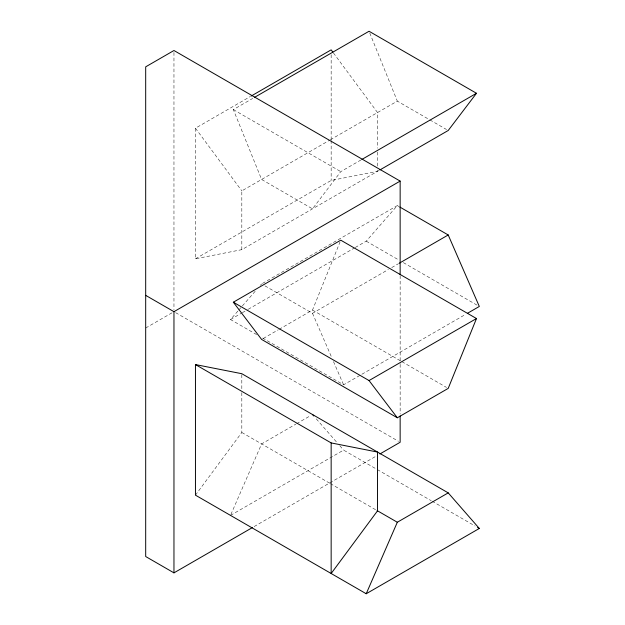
<?xml version="1.0" encoding="UTF-8"?>
<svg xmlns="http://www.w3.org/2000/svg" width="625" height="625" viewBox="0 0 625 625"><rect width="100%" height="100%" fill="white"/><g stroke="black" fill="none" stroke-linecap="round" stroke-linejoin="round"><path stroke-width="0.47" stroke-dasharray="3.12 2.34" d="M279.125 329.32L312.5 310.047L340.047 241.977M230.898 514.508L261.609 443.906L295.812 424.156M195.453 495.156L241.82 432.477L241.82 391.055M361 159.953L340.773 171.633L312.5 208.844L261.609 179.469L233.336 109.602L252.727 98.406M256.672 334.625L230.508 319.523L238.125 310.805M238.758 310.078L255.266 291.195M260.336 285.391L261.609 283.938M355.258 247.492L366.219 241.172L397.32 205.586L398.984 206.547M379.094 170.398L241.82 249.656L195.453 258.797L195.453 128.211L250.242 96.578M241.82 249.656L241.82 190.891L329.484 140.281M330.32 139.797L397.32 101.117L429.023 119.414M195.453 258.797L331.156 180.445L377.531 171.305L377.531 169.375M145.688 328.008L172.297 312.648M262.453 283.445L397.32 205.586M230.508 319.523L241.469 313.195M242.313 312.711L247.367 309.789M248.211 309.297L354.414 247.984M263.281 338.469L278.297 329.797M264.945 285.859L312.5 313.32L388.359 269.516M391.734 267.57L398.477 263.68M262.578 338.039L343.602 384.812L465.82 314.25M296.648 423.672L310.828 415.484M230.508 515.398L343.602 450.109L376.477 469.086M254.141 526.57L376.516 455.914M429.859 119.898L446.539 129.531M233.336 109.602L340.773 171.633M366.219 241.172L399.133 260.172M403.352 262.609L477.625 305.484M312.5 310.047L401.008 361.148M401.852 361.633L446.523 387.43M175.648 312.664L398.461 441.297M377.32 469.57L431.266 500.719M432.109 501.203L475.094 526.023M241.82 432.477L329.883 483.32M330.32 483.578L376.688 510.344M316.305 418.875L337.25 442.844M339.789 445.75L343.602 450.109M333.477 52.992L377.531 112.539L377.531 148.188M195.453 128.211L241.82 190.891M312.5 313.32L331.547 357.109M333.492 361.578L343.602 384.812M369.773 33.039L397.32 101.117M400.148 275.625L400.148 363.336M400.148 364.312L400.148 414.008M377.531 152.039L377.531 168.414M331.156 54.734L331.156 139.516M331.156 140.492L331.156 180.445M241.82 374.672L241.82 390.086M173.961 52.461L173.961 309.734"/><path stroke-width="0.94" d="M476.484 318.539L448.211 388.398L397.32 417.781L261.609 339.43L233.336 302.219L340.773 240.188L476.484 318.539L369.047 380.562L233.336 302.219M366.219 593.75L397.32 522.25L448.211 492.875L479.312 528.461L366.219 593.75L195.453 495.156L195.453 364.57L241.82 373.711L448.211 492.875M254.406 97.438L369.047 31.25L476.484 93.281L448.211 130.492L379.93 169.914M251.086 96.094L331.156 49.859L332.898 52.211M361.844 159.461L476.484 93.281M145.688 295.359L173.961 311.68L400.148 181.094L400.148 274.648M399.32 263.195L448.211 234.969L479.312 306.461L467.508 313.273M400.148 181.094L173.961 50.508L145.688 66.836L145.688 556.531L173.961 572.859L252.453 527.539M379.891 453.969L400.148 442.273L400.148 415.961M331.156 442.922L377.531 452.062L377.531 510.828L331.156 573.508L331.156 442.922L195.453 364.57M399.82 207.031L448.211 234.969M477.625 527.484L479.312 528.461M377.086 510.57L397.32 522.25M312.5 414.523L313.766 415.977M369.047 380.562L397.32 417.781M173.961 311.68L173.961 572.859"/></g></svg>
